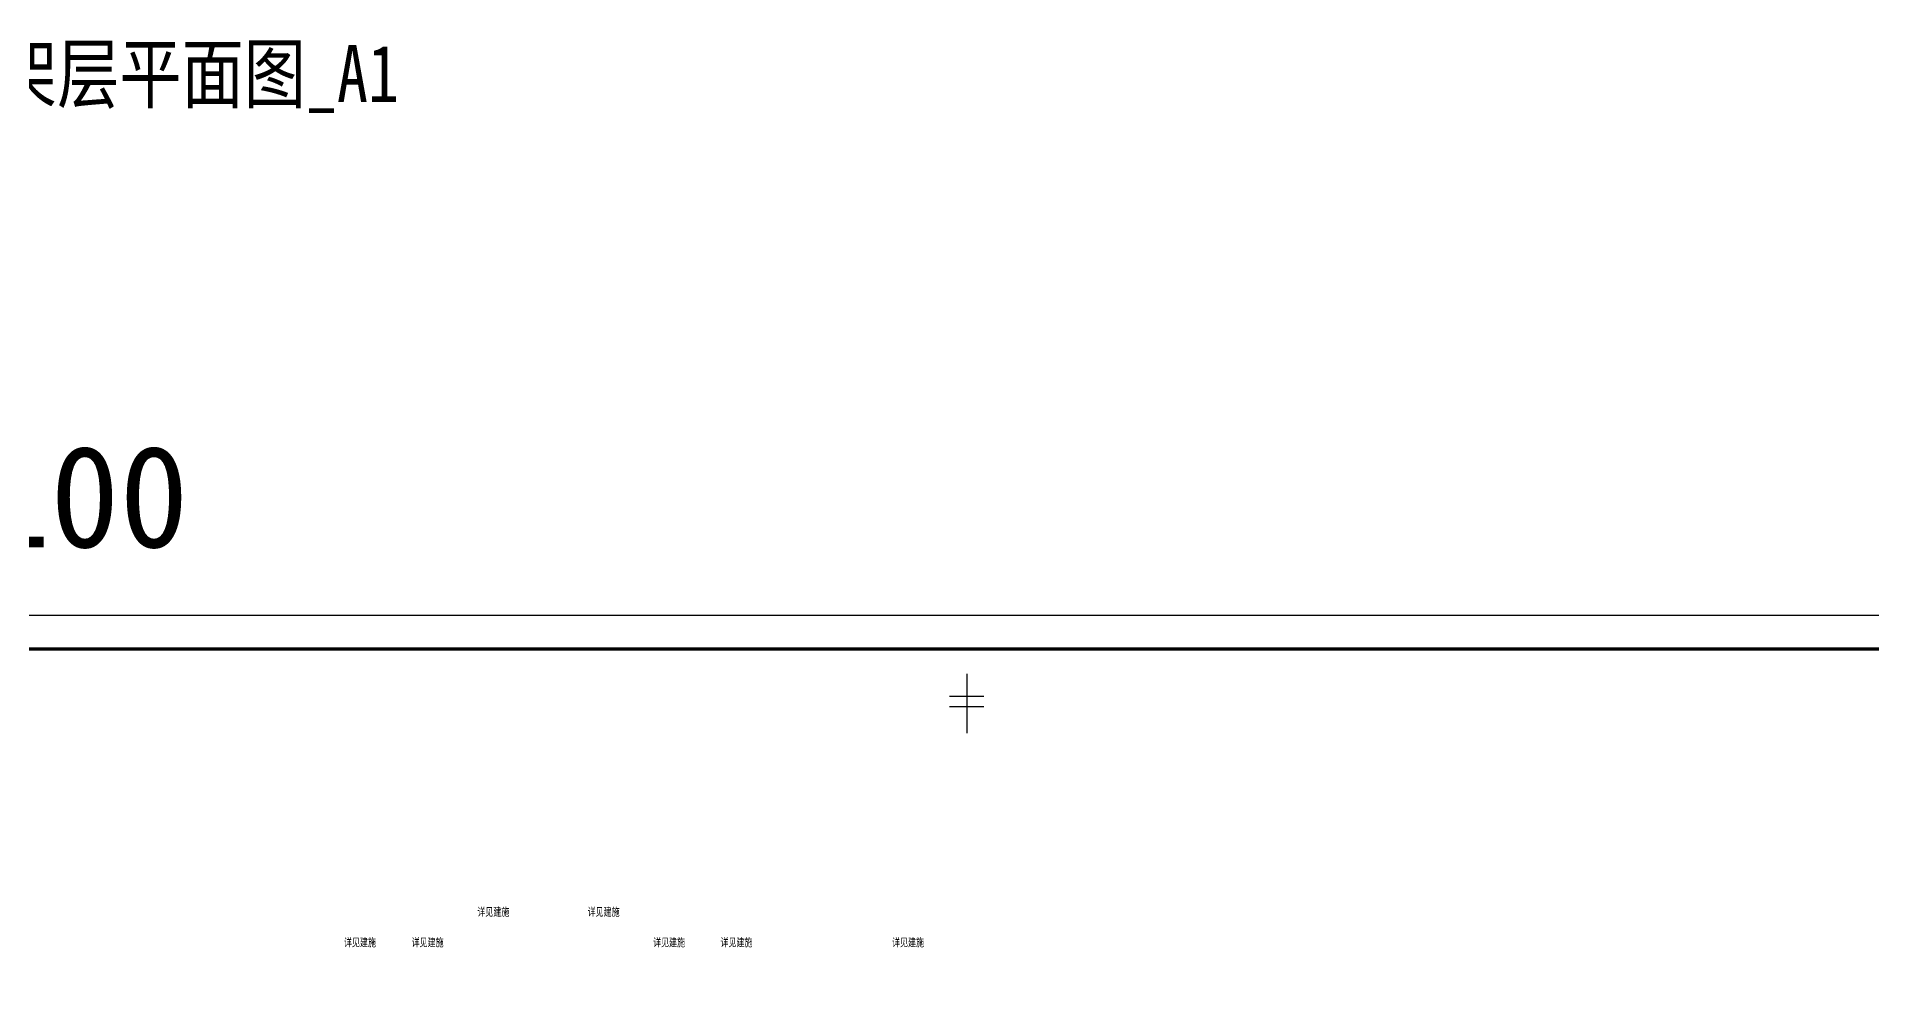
# Model space of a CAD drawing. Extents: x -518115 to 1124316, y -209821 to 1628073.
# Drawn here: x 825456 to 879626, y 150820 to 178473 of the extents above; entities that cross this region are included whole.
import ezdxf

# ---------------------------------------------------------------- set-up
doc = ezdxf.new("R2010")
doc.units = 0
doc.header["$LTSCALE"] = 1000
doc.header["$MEASUREMENT"] = 0
for name, color, linetype in [('PUB_TEXT', 4, 'Continuous'), ('图框', 140, 'Continuous'), ('导图字', 7, 'Continuous')]:
    doc.layers.add(name, color=color, linetype=linetype)
doc.layers.add('yichutu', color=7, linetype='Continuous', true_color=0xffffff, plot=False)
doc.styles.add('_TCH_AXIS', font='COMPLEX', dxfattribs={"bigfont": 'GBCBIG'})
doc.styles.add('_TCH_LABEL', font='')
doc.styles.add('黑体', font='')
doc.styles.get('_TCH_LABEL').set_extended_font_data('SimHei')
doc.styles.get('黑体').set_extended_font_data('SimHei')

# ---------------------------------------------------------------- blocks, each defined once
blk = doc.blocks.new('yct-841-594-84100-59399.9999999999-100-1000.0')
at = {"layer": 'yichutu', "color": 7, "true_color": 0xffffff}
blk.add_lwpolyline([(0, 0), (0, 59400), (84100, 59400), (84100, 0)], close=True, dxfattribs=at)
at = {"layer": 'yichutu', "color": 7, "true_color": 0xffffff, "style": '_TCH_LABEL'}
blk.add_text('A1 1:100', height=3000, dxfattribs=at).set_placement((0, 61400))
blk = doc.blocks.new('TK')
at = {"layer": '图框'}
blk.add_lwpolyline([(465375, 548714), (549475, 548714), (549475, 489314), (465375, 489314)], close=True, dxfattribs=at)
blk.add_lwpolyline([(465375, 548714), (549475, 548714), (549475, 489314), (465375, 489314)], close=True, dxfattribs=at)
at = {"layer": '图框', "const_width": 100}
blk.add_lwpolyline([(548475, 490314), (548475, 547714), (467875, 547714), (467875, 490314)], close=True, dxfattribs=at)

msp = doc.modelspace()

# ---------------------------------------------------------------- linework, layer by layer
for p, q in [((852916.6, 159659.8), (852916.6, 157908.7)), ((852916.6, 159659.8), (852916.6, 157908.7)), ((852409.2, 159003.1), (853424, 159003.1)), ((852409.2, 159003.1), (853424, 159003.1)), ((852409.2, 158699.8), (853424, 158699.8)), ((852409.2, 158699.8), (853424, 158699.8))]:
    msp.add_line(p, q)

# ---------------------------------------------------------------- block references
msp.add_blockref('TK', (348239.1, -387315.2))
at = {"layer": 'yichutu'}
msp.add_blockref('yct-841-594-84100-59399.9999999999-100-1000.0', (813614.1, 101998.4), dxfattribs=at)

# ---------------------------------------------------------------- texts
at = {"layer": 'PUB_TEXT', "style": '_TCH_AXIS'}
for p in [(838466, 152492.3), (841722.2, 152492.3), (834528.9, 151592.3), (836525.8, 151592.3), (843656.2, 151592.3), (845644.9, 151592.3), (850711.5, 151592.3)]:
    msp.add_text('详见建施', height=236.31, dxfattribs=at).set_placement(p)
at = {"layer": '导图字', "color": 1, "style": '黑体', "width": 0.8}
msp.add_text('建施_14_构架层平面图_A1', height=1682.363, dxfattribs=at).set_placement((815057.3, 176543.3))

doc.saveas('drawing.dxf')
